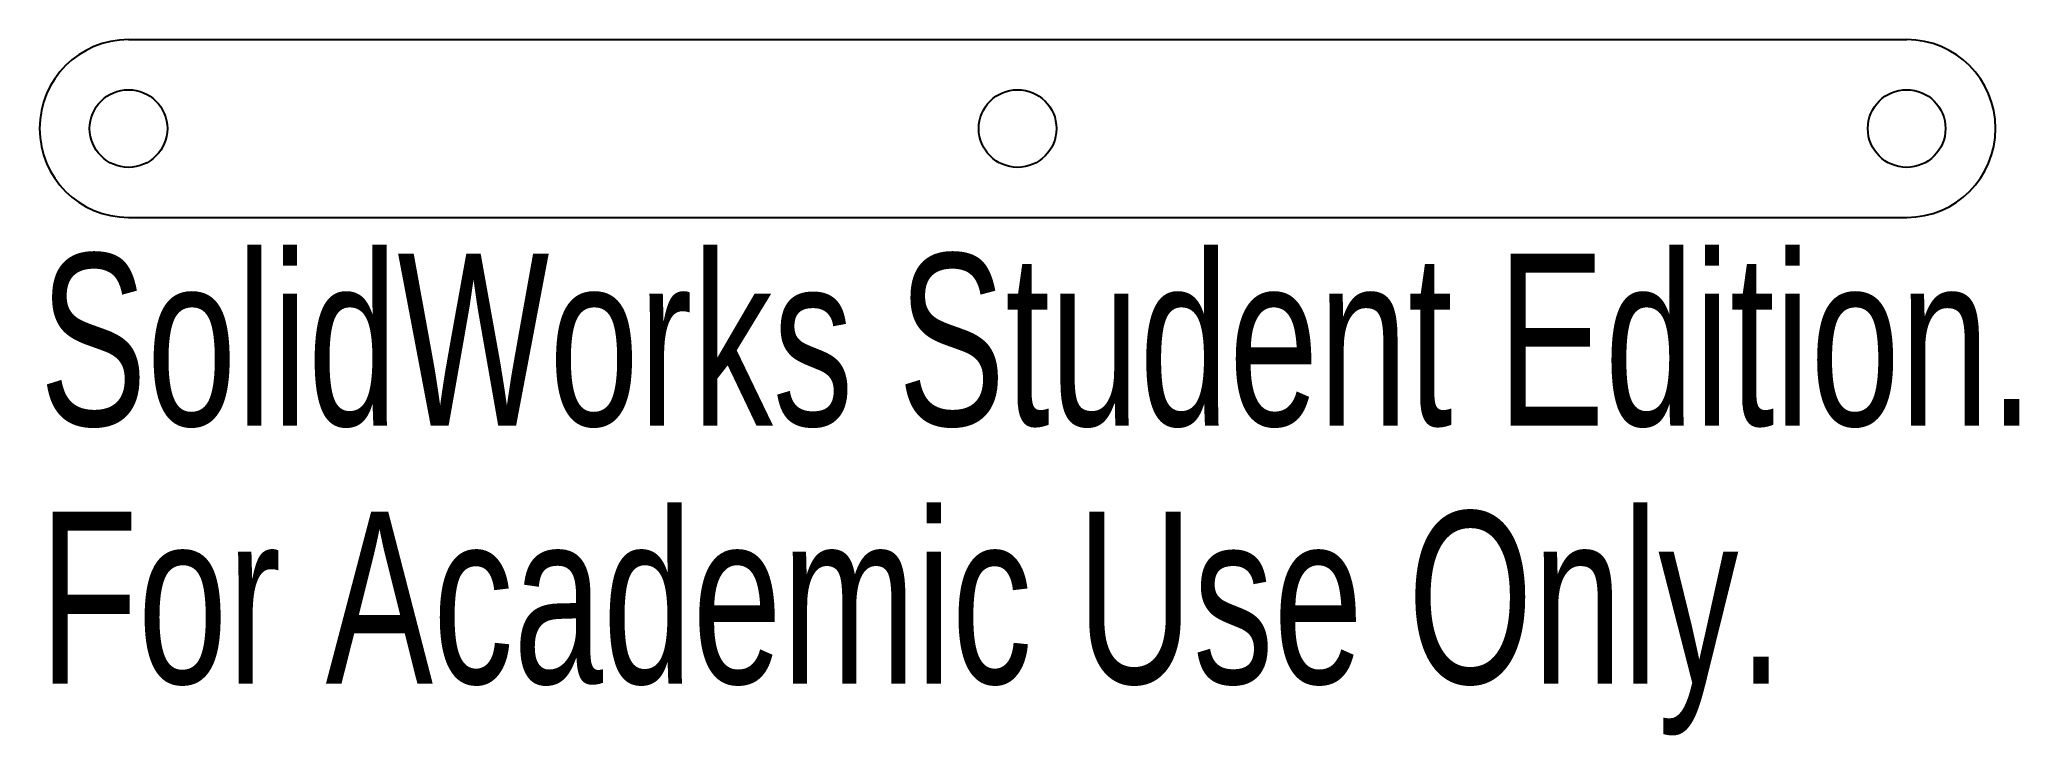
# Model space of a CAD drawing. Header units: millimetres. Extents: x -12.5 to 43.1, y -13 to 6.5.
import ezdxf

# ---------------------------------------------------------------- set-up
doc = ezdxf.new("R2010")
doc.units = ezdxf.units.MM
doc.styles.add('SLDTEXTSTYLE0', font='TXT', dxfattribs={"width": 0.7})

msp = doc.modelspace()

# ---------------------------------------------------------------- linework, layer by layer
at = {"color": 7, "linetype": 'Continuous'}
for p, q in [((-10.022, 6.524), (39.978, 6.524)), ((-10.022, 1.524), (39.978, 1.524))]:
    msp.add_line(p, q, dxfattribs=at)
for centre in [(-10.022, 4.024), (14.978, 4.024), (39.978, 4.024)]:
    msp.add_circle(centre, 1.092, dxfattribs=at)
for centre, start, end in [((-10.022, 4.024), 90, 270), ((39.978, 4.024), 270, 90)]:
    msp.add_arc(centre, 2.5, start, end, dxfattribs=at)

# ---------------------------------------------------------------- texts
at = {"color": 7, "linetype": 'Continuous', "char_height": 4.83362, "attachment_point": 1, "style": 'SLDTEXTSTYLE0'}
for s, insert in [('SolidWorks Student Edition.', (-12.522, 0.505)), ('For Academic Use Only.', (-12.522, -6.746))]:
    msp.add_mtext(s, dxfattribs=dict(at, insert=insert))

doc.saveas('drawing.dxf')
